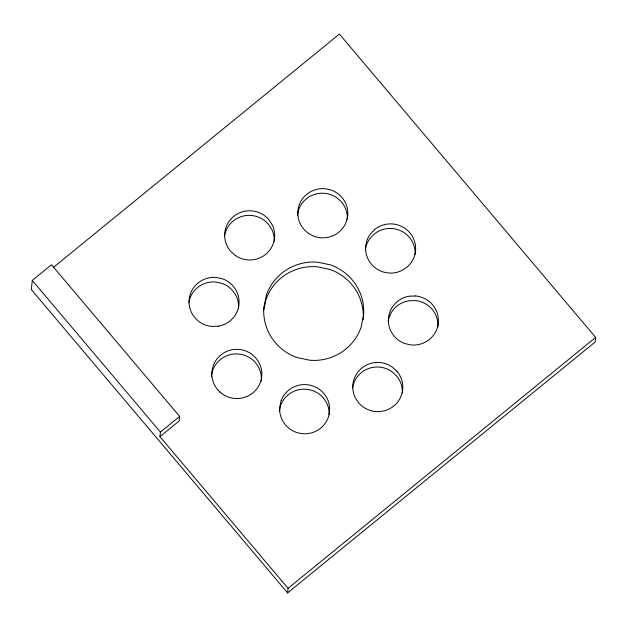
<?xml version="1.0" encoding="UTF-8"?>
<svg xmlns="http://www.w3.org/2000/svg" width="627" height="627" viewBox="0 0 627 627"><rect width="100%" height="100%" fill="white"/><g stroke="black" fill="none" stroke-linecap="round" stroke-linejoin="round"><path stroke-width="0.94" d="M287.605 592.907L288.067 588.322L159.94 436.666L179.165 420.991L179.628 416.406L51.508 264.751L32.283 280.434L31.35 289.596L287.605 592.907L595.188 341.981L595.65 337.404L339.395 34.093L53.319 267.478M159.94 436.666L160.41 432.089L179.628 416.406M263.716 310.255L266.06 299.298A50.05 49.196 5.8 0 1 317.097 266.741L329.88 269.43A50.05 49.196 5.8 0 1 363.166 319.723M279.274 411.453L280.708 405.191A25.025 24.602 5.8 0 1 306.462 389.273A25.025 24.602 5.8 0 1 328.854 409.658L329.05 414.478M288.067 588.322L595.65 337.404M32.283 280.434L160.41 432.089M211.401 376.843A25.025 24.602 5.8 0 1 238.456 354.012A25.025 24.602 5.8 0 1 261.263 381.114M388.262 320.922A25.025 24.602 5.8 0 1 408.679 300.795L415.207 300.56A25.025 24.602 5.8 0 1 437.858 327.365M297.425 215.5A25.025 24.602 5.8 0 1 324.143 193.281A25.025 24.602 5.8 0 1 347.327 219.223M224.521 235.83A25.025 24.602 5.8 0 1 242.657 216.197A25.025 24.602 5.8 0 1 268.427 224.278L271.922 229.717A25.025 24.602 5.8 0 1 274.187 241.364M365.345 249.836A25.025 24.602 5.8 0 1 369.718 238.809L374.147 234.106A25.025 24.602 5.8 0 1 401.382 231.104A25.025 24.602 5.8 0 1 415.145 254.468M188.915 302.394A25.025 24.602 5.8 0 1 215.86 282.032L222.232 283.467A25.025 24.602 5.8 0 1 238.511 308.845M352.515 388.395A25.025 24.602 5.8 0 1 391.757 371.56L396.554 375.934A25.025 24.602 5.8 0 1 402.315 393.019M266.53 294.714L263.834 307.277A50.05 49.196 5.8 0 0 297.12 357.57L309.903 360.259A50.05 49.196 5.8 0 0 360.94 327.702L363.629 315.146A50.05 49.196 5.8 0 0 330.343 264.853L317.56 262.164A50.05 49.196 5.8 0 0 266.53 294.714M281.178 400.606L279.744 406.868A25.025 24.602 5.8 0 0 302.386 433.68A25.025 24.602 5.8 0 0 329.575 411.5L329.316 405.081A25.025 24.602 5.8 0 0 306.924 384.688A25.025 24.602 5.8 0 0 281.178 400.606M347.726 215.547L346.292 221.809A25.025 24.602 5.8 0 1 320.538 237.727A25.025 24.602 5.8 0 1 298.146 217.342L297.888 210.923A25.025 24.602 5.8 0 1 325.076 188.743A25.025 24.602 5.8 0 1 347.726 215.547M374.609 229.521L370.181 234.232A25.025 24.602 5.8 0 0 371.403 264.163A25.025 24.602 5.8 0 0 401.123 270.848L406.641 267.439A25.025 24.602 5.8 0 0 409.854 232.797A25.025 24.602 5.8 0 0 374.609 229.521M415.677 295.975L409.149 296.21A25.025 24.602 5.8 0 0 388.489 318.155A25.025 24.602 5.8 0 0 404.768 343.533L411.14 344.968A25.025 24.602 5.8 0 0 438.32 322.787A25.025 24.602 5.8 0 0 415.677 295.975M218.321 326.205L211.793 326.44A25.025 24.602 5.8 0 1 189.142 299.635A25.025 24.602 5.8 0 1 216.331 277.455L222.703 278.89A25.025 24.602 5.8 0 1 238.981 304.267A25.025 24.602 5.8 0 1 218.321 326.205M397.016 371.356L392.22 366.983A25.025 24.602 5.8 0 0 361.779 368.08A25.025 24.602 5.8 0 0 355.078 397.283L358.573 402.722A25.025 24.602 5.8 0 0 393.811 405.998A25.025 24.602 5.8 0 0 397.016 371.356M235.243 255.44L230.446 251.066A25.025 24.602 5.8 0 1 233.652 216.425A25.025 24.602 5.8 0 1 268.897 219.701L272.384 225.14A25.025 24.602 5.8 0 1 265.683 254.343A25.025 24.602 5.8 0 1 235.243 255.44M220.006 392.087A25.025 24.602 5.8 0 0 261.287 379.257A25.025 24.602 5.8 0 0 229.223 350.477A25.025 24.602 5.8 0 0 220.006 392.087"/></g></svg>
